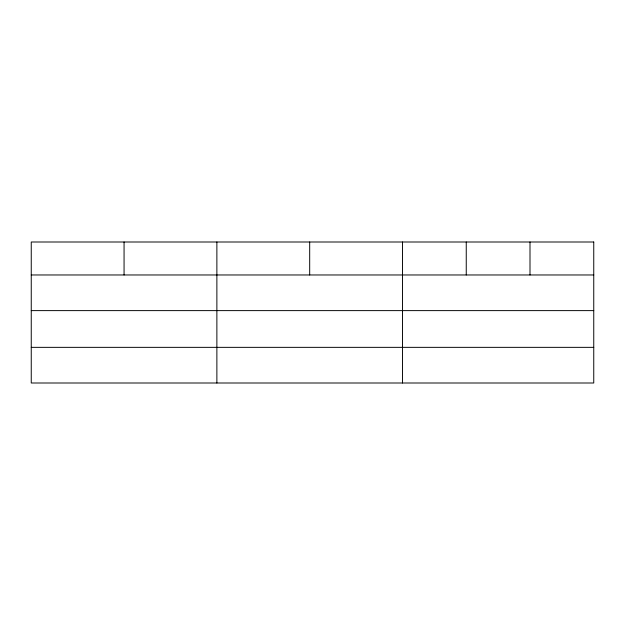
<?xml version="1.0" encoding="UTF-8"?>
<svg xmlns="http://www.w3.org/2000/svg" width="625" height="625" viewBox="0 0 625 625"><rect width="100%" height="100%" fill="white"/><g stroke="black" fill="none" stroke-linecap="round" stroke-linejoin="round"><path stroke-width="0.94" d="M31.25 274.969L593.75 274.969M31.25 310.617L593.75 310.617M31.25 347.352L593.75 347.352M530 242L530 274.969M466.25 242L466.25 274.969M402.5 242L402.5 383M309.688 242L309.688 274.969M216.875 242L216.875 383M124.063 242L124.063 274.969M593.75 242L31.25 242L31.25 383L593.75 383L593.75 242"/></g></svg>
